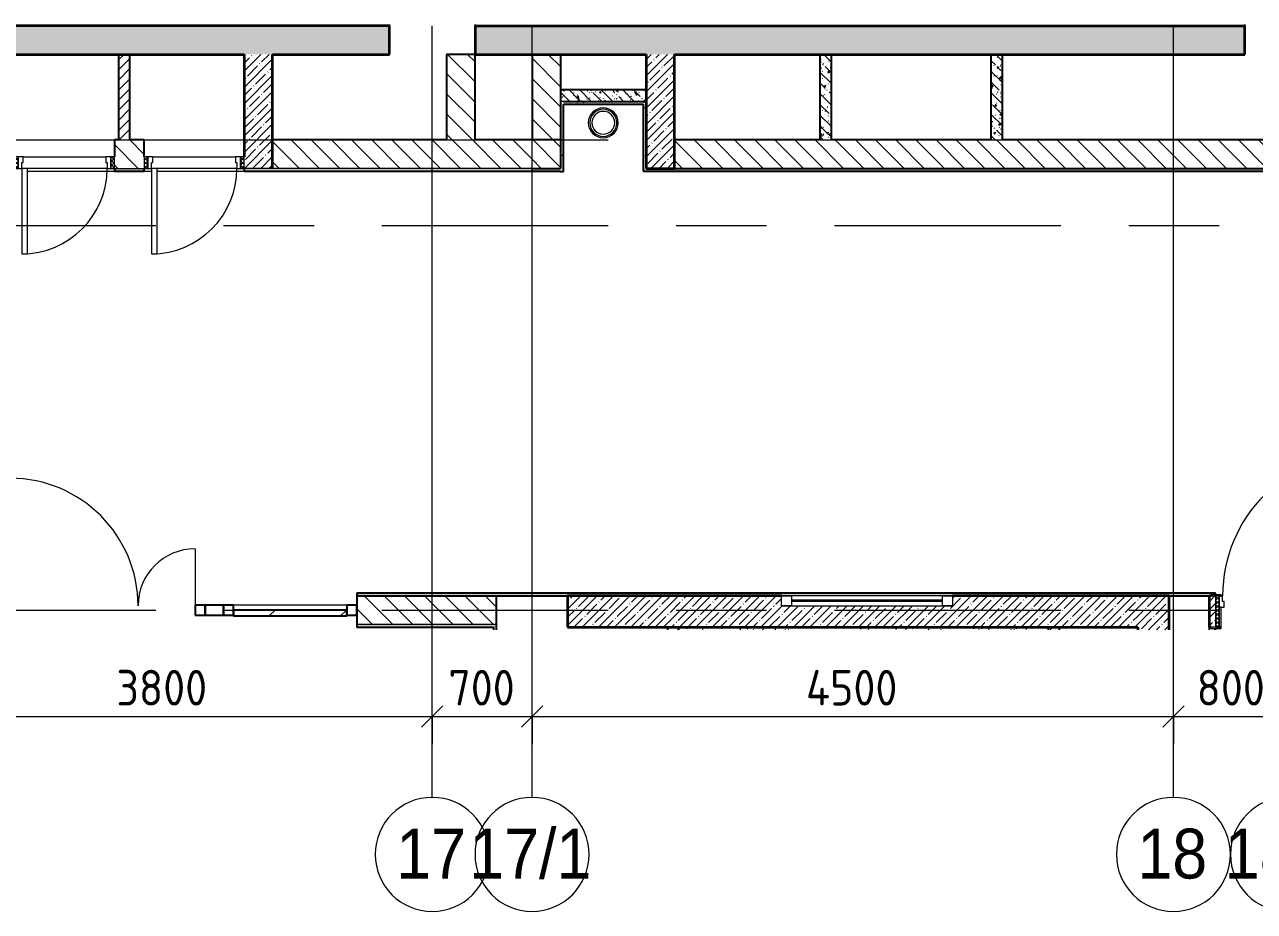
# Model space of a CAD drawing. Header units: millimetres. Extents: x 36646 to 169412, y -1987 to 12080.
# Drawn here: x 57600 to 66228, y 5686 to 11909 of the extents above; entities that cross this region are included whole.
import ezdxf

# ---------------------------------------------------------------- set-up
doc = ezdxf.new("R2010")
doc.units = ezdxf.units.MM
doc.linetypes.add('Осевая', pattern=[3175, 635, -476.25, 1587.5, -476.25])
for name, color, linetype, lineweight in [('A-ANNO-DIMS', 7, 'Continuous', 9), ('A-ANNO-DIMS-100', 7, 'Continuous', 9), ('A-DOOR', 7, 'Continuous', 9), ('A-DOOR-1', 7, 'Continuous', 13), ('A-DOOR-FRAM', 7, 'Continuous', 13), ('A-DOOR-FRAM-1', 7, 'Continuous', 9), ('A-GLAZ', 7, 'Continuous', 9), ('A-GLAZ-1', 7, 'Continuous', 13), ('A-GLAZ-CURT', 7, 'Continuous', 9), ('A-GLAZ-CURT-1', 7, 'Continuous', 25), ('A-GLAZ-CWMG', 7, 'Continuous', 9), ('A-GLAZ-CWMG-1', 7, 'Continuous', 25), ('A-WALL', 7, 'Continuous', 9), ('I-WALL', 7, 'Continuous', 9), ('P-SANR-FIXT', 7, 'Continuous', 9), ('Оси', 7, 'Continuous', 9), ('Оси-1', 7, 'Continuous', 20), ('Оси-2', 7, 'Осевая', 9)]:
    doc.layers.add(name, color=color, linetype=linetype, lineweight=lineweight)
for name, color, linetype, lineweight, true_color in [('A-WALL-1', 7, 'Continuous', 25, 0x3c3c3c), ('A-WALL-2', 7, 'Continuous', 35, 0x3c3c3c), ('A-WALL-FNSH-1', 7, 'Continuous', 13, 0x3c3c3c)]:
    doc.layers.add(name, color=color, linetype=linetype, lineweight=lineweight, true_color=true_color)
doc.styles.add('Arial', font='arial.ttf', dxfattribs={"width": 0.9, "height": 350})
doc.styles.add('ISOCPEUR', font='isocpeur.ttf', dxfattribs={"width": 0.9, "height": 250})
doc.dimstyles.new('ISO-2_5_0_9К_БОЛЬШОЙ', dxfattribs={"dimscale": 304.8, "dimtxt": 248.995294, "dimasz": 0.492126, "dimexe": 0.393701, "dimexo": 0.984252, "dimgap": 0, "dimtad": 1, "dimdec": 0, "dimrnd": 10, "dimzin": 0, "dimdsep": 46, "dimtxsty": 'ISOCPEUR', "dimblk1": 'OBLIQUE', "dimblk2": 'OBLIQUE', "dimsah": 1, "dimcen": 0.09, "dimdle": 0.393701, "dimazin": 0, "dimtfac": 1, "dimtdec": 4, "dimtix": 1, "dimtmove": 0, "dimatfit": 3, "dimfxl": 1, "dimtvp": 1, "dimtolj": 1, "dimtzin": 0, "dimarcsym": 2})
pattern_1 = [(45, (0, 0), (-57.02463, 57.02463), []), (45, (57.025, 0), (-57.02463, 57.02463), [100.806, -20.161, 3.353, -16.808])]
pattern_2 = [(135, (0, 0), (-70.71068, -70.71068), [])]
pattern_3 = [(45, (0, 0), (-35.35534, 35.35534), [])]
pattern_4 = [(135, (0, 0), (-75.43415, -75.43415), [106.68, -17.78, 3.556, -17.78]), (135, (0, 75.39), (-75.43415, -75.43415), []), (50, (0, 0), (127.52922, -11.15758), [13.335, -146.685]), (355, (0, 0), (-24.66966, 133.74002), [10.668, -117.348]), (100.451, (10.63, -0.93), (102.85973, 122.58178), [11.333, -124.663]), (46.184, (0, 35.56), (189.75516, -29.43036), [20.002, -220.027]), (96.636, (15.81, 33.1), (166.1822, 173.1996), [17, -186.995]), (351.184, (0, 35.56), (166.18393, 173.1976), [16.002, -176.022]), (21, (17.78, 26.67), (106.13027, -71.58603), [13.335, -146.685]), (326, (17.78, 26.67), (43.26188, 128.93175), [10.668, -117.348]), (71.451, (26.62, 20.7), (149.39198, 57.34505), [11.333, -124.663]), (37.5, (0, 0), (2.162228, 59.188357), [3.353, -112.573, 3.353, -115.773, -117.792]), (37.5, (0, 0), (2.162228, 59.188357), [-235.052, 3.353, -114.44]), (7.5, (0, 0), (46.77386, 70.12615), [3.353, -64.567, 3.353, -109.906, -44.894]), (7.5, (0, 0), (46.77386, 70.12615), [-181.178, 3.353, -41.542]), (327.5, (-39.65, 0), (94.91367, -4.010093), [3.353, -41.097, 3.353, -135.331, -184.023]), (327.5, (-39.65, 0), (94.91367, -4.010093), [-183.134, 3.353, -180.67]), (317.5, (-57.43, 0), (103.69057, 17.79882), [3.353, -54.432, 3.353, -88.748, -130.683]), (317.5, (-57.43, 0), (103.69057, 17.79882), [-149.885, 3.353, -127.33])]
pattern_5 = [(0, (0, 0), (121.92, 30.48), [10.058, -81.382, 10.058, -81.382, -487.68]), (0, (0, 0), (121.92, 30.48), [-182.88, 10.058, -172.822, 10.058, -81.382, -213.36]), (0, (0, 0), (121.92, 30.48), [-457.2, 10.058, -50.902, 10.058, -142.342]), (120, (45.72, 15.24), (-87.356454, 90.345817), [10.058, -81.382, 10.058, -81.382, -487.68]), (120, (45.72, 15.24), (-87.356454, 90.345817), [-182.88, 10.058, -172.822, 10.058, -81.382, -213.36]), (120, (45.72, 15.24), (-87.356454, 90.345817), [-457.2, 10.058, -50.902, 10.058, -142.342]), (240, (60.96, 76.2), (-34.563546, -120.825817), [10.058, -81.382, 10.058, -81.382, -487.68]), (240, (60.96, 76.2), (-34.563546, -120.825817), [-182.88, 10.058, -172.822, 10.058, -81.382, -213.36]), (240, (60.96, 76.2), (-34.563546, -120.825817), [-457.2, 10.058, -50.902, 10.058, -142.342])]

# ---------------------------------------------------------------- blocks, each defined once
blk = doc.blocks.new('110_Дверь_СКБ_1Ст_Внутренняя1 - Д-4_1 1100x2100h_ОО_туалет для мальч_ и дев_-32102845-План разверток пом_ 2_30_ Этаж 2')
at = {"layer": 'A-DOOR'}
h = blk.add_hatch(dxfattribs=at)
h.set_pattern_fill('FP_5', color=256, style=0, pattern_type=2)
h.set_pattern_definition([(135, (1751.41, 174.685), (-14.14214, -14.14214), []), (225, (1751.41, 174.685), (14.14214, -14.14214), [])])
h.paths.add_polyline_path([(562.5, -110), (562.5, 110), (537.5, 110), (537.5, -110)])
at = {"layer": 'A-DOOR-FRAM-1'}
h = blk.add_hatch(dxfattribs=at)
h.set_pattern_fill('FP_6', color=256, style=0, pattern_type=2)
h.set_pattern_definition([(45, (-371.384, 174.685), (-14.1421, 14.1421), []), (135, (-371.384, 174.685), (-14.1421, -14.1421), [])])
h.paths.add_polyline_path([(-512.5, -110), (-512.5, 110), (-537.5, 110), (-537.5, -110)])
at = {"layer": 'A-DOOR'}
blk.add_arc((512.5, 110), 1000, 90, 180, dxfattribs=at)
at = {"layer": 'A-DOOR-1'}
for p, q in [((512.5, 1110), (472.5, 1110)), ((472.5, 1110), (472.5, 110)), ((512.5, 110), (512.5, 1110)), ((472.5, 110), (512.5, 110))]:
    blk.add_line(p, q, dxfattribs=at)
at = {"layer": 'A-DOOR-FRAM'}
for p, q in [((-497.5, 118), (-567.5, 118)), ((-567.5, 118), (-567.5, 110)), ((-567.5, 110), (-497.5, 110)), ((-512.5, 110), (-537.5, 110)), ((-537.5, 110), (-537.5, -110)), ((-487.5, 110), (-512.5, 110)), ((-512.5, 110), (-512.5, 30)), ((-512.5, -110), (-512.5, 110)), ((-497.5, 110), (-512.5, 110)), ((-512.5, 110), (-512.5, 109)), ((-512.5, 109), (-497.5, 109)), ((-497.5, 110), (-497.5, 118)), ((-497.5, 109), (-497.5, 110)), ((-487.5, 70), (-487.5, 110)), ((512.5, 110), (512.5, 70)), ((537.5, 110), (512.5, 110)), ((592.5, 118), (522.5, 118)), ((522.5, 118), (522.5, 110)), ((537.5, 110), (522.5, 110)), ((522.5, 110), (522.5, 109)), ((522.5, 110), (592.5, 110)), ((522.5, 109), (537.5, 109)), ((537.5, 30), (537.5, 110)), ((562.5, 110), (537.5, 110)), ((537.5, 110), (537.5, -110)), ((537.5, 109), (537.5, 110)), ((562.5, -110), (562.5, 110)), ((592.5, 110), (592.5, 118)), ((-512.5, 30), (-477.5, 30)), ((-497.5, 30), (-512.5, 30)), ((-512.5, 30), (-512.5, -110)), ((-497.5, -110), (-497.5, 30)), ((-477.5, 70), (-487.5, 70)), ((-477.5, 30), (-477.5, 70)), ((512.5, 70), (502.5, 70)), ((502.5, 70), (502.5, 30)), ((502.5, 30), (537.5, 30)), ((537.5, 30), (522.5, 30)), ((522.5, 30), (522.5, -110)), ((537.5, -110), (537.5, 30)), ((-497.5, -110), (-567.5, -110)), ((-567.5, -110), (-567.5, -118)), ((-567.5, -118), (-497.5, -118)), ((-537.5, -110), (-512.5, -110)), ((-512.5, -110), (-497.5, -110)), ((-497.5, -118), (-497.5, -110)), ((522.5, -110), (537.5, -110)), ((592.5, -110), (522.5, -110)), ((522.5, -110), (522.5, -118)), ((522.5, -118), (592.5, -118)), ((537.5, -110), (562.5, -110)), ((592.5, -118), (592.5, -110))]:
    blk.add_line(p, q, dxfattribs=at)
blk = doc.blocks.new('110_Дверь_СКБ_1Ст - д-18 700x2100h_Технический шкаф ЭОМ и СС-23257539-План разверток пом_ 2_30_ Этаж 2')
at = {"layer": 'A-DOOR'}
h = blk.add_hatch(dxfattribs=at)
h.set_pattern_fill('FP_9', color=256, style=0, pattern_type=2)
h.set_pattern_definition([(135, (1951.41, 164.685), (-14.14214, -14.14214), []), (225, (1951.41, 164.685), (14.14214, -14.14214), [])])
h.paths.add_polyline_path([(362.5, 100), (337.5, 100), (337.5, 20), (362.5, 20)])
at = {"layer": 'A-DOOR-FRAM-1'}
h = blk.add_hatch(dxfattribs=at)
h.set_pattern_fill('FP_10', color=256, style=0, pattern_type=2)
h.set_pattern_definition([(45, (-171.384, 164.685), (-14.1421, 14.1421), []), (135, (-171.384, 164.685), (-14.1421, -14.1421), [])])
h.paths.add_polyline_path([(-312.5, 100), (-337.5, 100), (-337.5, 20), (-312.5, 20)])
at = {"layer": 'A-DOOR'}
blk.add_arc((312.5, 100), 600, 90, 180, dxfattribs=at)
at = {"layer": 'A-DOOR-1'}
for p, q in [((312.5, 700), (272.5, 700)), ((272.5, 700), (272.5, 100)), ((312.5, 100), (312.5, 700)), ((272.5, 100), (312.5, 100))]:
    blk.add_line(p, q, dxfattribs=at)
at = {"layer": 'A-DOOR-FRAM'}
for p, q in [((-312.5, 100), (-337.5, 100)), ((-337.5, 100), (-337.5, 20)), ((-287.5, 100), (-312.5, 100)), ((-312.5, 100), (-312.5, 20)), ((-312.5, 20), (-312.5, 100)), ((-287.5, 60), (-287.5, 100)), ((312.5, 100), (312.5, 60)), ((337.5, 100), (312.5, 100)), ((337.5, 20), (337.5, 100)), ((362.5, 100), (337.5, 100)), ((337.5, 100), (337.5, 20)), ((362.5, 20), (362.5, 100)), ((-337.5, 20), (-312.5, 20)), ((-312.5, 20), (-277.5, 20)), ((-277.5, 60), (-287.5, 60)), ((-277.5, 20), (-277.5, 60)), ((312.5, 60), (302.5, 60)), ((302.5, 60), (302.5, 20)), ((302.5, 20), (337.5, 20)), ((337.5, 20), (362.5, 20))]:
    blk.add_line(p, q, dxfattribs=at)
at = {"layer": 'A-DOOR-FRAM-1'}
for p, q in [((-287.5, 100), (272.5, 100)), ((302.5, 20), (-277.5, 20))]:
    blk.add_line(p, q, dxfattribs=at)
blk = doc.blocks.new('120_Окно_СКБ_1Ст - 120_Окно_СКБ_1Ст 400х1200 EI30-24228621-План разверток пом_ 2_30_ Этаж 2')
at = {"layer": 'A-GLAZ'}
for p, q in [((600, 110), (-600, 110)), ((-600, 40), (600, 40)), ((530, 80), (-530, 80)), ((530, 70), (-530, 70))]:
    blk.add_line(p, q, dxfattribs=at)
at = {"layer": 'A-GLAZ-1'}
for p, q in [((-600, 40), (-600, 110)), ((-600, 110), (-530, 110)), ((-530, 110), (-530, 40)), ((530, 40), (530, 110)), ((530, 110), (600, 110)), ((600, 110), (600, 40)), ((-530, 40), (-600, 40)), ((600, 40), (530, 40))]:
    blk.add_line(p, q, dxfattribs=at)
blk = doc.blocks.new('фонтанчик - Round_ Metal-30696552-План разверток пом_ 2_30_ Этаж 2')
at = {"layer": 'P-SANR-FIXT'}
for radius, start, end in [(105, 360, 180), (95, 0, 180), (105, 180, 360), (95, 180, 360), (80, 360, 180), (80, 180, 360)]:
    blk.add_arc((0, 0), radius, start, end, dxfattribs=at)
blk = doc.blocks.new('Прямоугольный импост - 50 x 70 мм-31700031-План разверток пом_ 2_30_ Этаж 2')
at = {"layer": 'A-GLAZ-CWMG-1'}
for p, q in [((-70, 35), (0, 35)), ((-70, -35), (-70, 35)), ((0, 35), (0, -35)), ((0, -35), (-70, -35))]:
    blk.add_line(p, q, dxfattribs=at)
blk = doc.blocks.new('Дверь_Витражная_остекление_ - ДВН_ДАО_Главный вход_1200 в свету-31742133-План разверток пом_ 2_30_ Этаж 2')
at = {"layer": 'A-DOOR'}
for p, q in [((-647.5, 925), (-647.5, 35)), ((647.5, 430), (647.5, 35))]:
    blk.add_line(p, q, dxfattribs=at)
for centre, radius, start, end in [((-647.5, 30), 895, 360, 90), ((647.5, 30), 400, 90, 180)]:
    blk.add_arc(centre, radius, start, end, dxfattribs=at)
blk = doc.blocks.new('Системная панель - Стемалит - 40мм-32257327-План разверток пом_ 2_30_ Этаж 2')
at = {"layer": 'A-GLAZ-CURT-1'}
for p, q in [((65, 35), (-65, 35)), ((-65, 35), (-65, -35)), ((65, -35), (65, 35)), ((-65, -35), (65, -35))]:
    blk.add_line(p, q, dxfattribs=at)
blk = doc.blocks.new('Прямоугольный импост - 50 x 70 мм-31687886-План разверток пом_ 2_30_ Этаж 2')
at = {"layer": 'A-GLAZ-CWMG-1'}
for p, q in [((-35, 35), (35, 35)), ((-35, -35), (-35, 35)), ((35, 35), (35, -35)), ((35, -35), (-35, -35))]:
    blk.add_line(p, q, dxfattribs=at)
blk = doc.blocks.new('Системная панель - Стекло - 40мм-V2-План разверток пом_ 2_30_ Этаж 2')
at = {"layer": 'A-GLAZ-CURT'}
h = blk.add_hatch(dxfattribs=at)
h.set_pattern_fill('FP_15', color=256, style=0, pattern_type=2)
h.set_pattern_definition([(45, (-59563.5, -7700), (-282.8427, 282.8427), [200, -600]), (45, (-59763.5, -7800), (-282.8427, 282.8427), [600, -200]), (45, (-59363.5, -7900), (-282.8427, 282.8427), [200, -600])])
h.paths.add_polyline_path([(397.5, -40), (397.5, 0), (-397.5, 0), (-397.5, -40), (-16.7, -40)])
at = {"layer": 'A-GLAZ-CURT-1'}
for p, q in [((397.5, 0), (-397.5, 0)), ((-397.5, 0), (-397.5, -40)), ((397.5, -40), (397.5, 0)), ((-397.5, -40), (397.5, -40))]:
    blk.add_line(p, q, dxfattribs=at)
blk = doc.blocks.new('Прямоугольный импост - 50 x 70 мм-31702100-План разверток пом_ 2_30_ Этаж 2')
at = {"layer": 'A-GLAZ-CWMG-1'}
for p, q in [((-35, 35), (35, 35)), ((-35, -35), (-35, 35)), ((35, 35), (35, -35)), ((35, -35), (-35, -35))]:
    blk.add_line(p, q, dxfattribs=at)
blk = doc.blocks.new('Прямоугольный импост - 50 x 70 мм-31720914-План разверток пом_ 2_30_ Этаж 2')
at = {"layer": 'A-GLAZ-CWMG'}
blk.add_line((41991, 7835), (41196, 7835), dxfattribs=at)
blk = doc.blocks.new('Ось сетки - D8-29747960-План разверток пом_ 2_30_ Этаж 2')
at = {"layer": 'Оси-1'}
for start, end in [(360, 180), (180, 360)]:
    blk.add_arc((0, 0), 4, start, end, dxfattribs=at)
blk = doc.blocks.new('DIMBLOCK10-План разверток пом_ 2_30_ Этаж 2')
at = {"layer": 'A-ANNO-DIMS-100'}
for p, q in [((56660, 6859.8), (56660, 7173.8)), ((60460, 6859.8), (60460, 7173.8)), ((56660, 7053.8), (60460, 7053.8)), ((56660, 7053.8), (56660, 6859.8)), ((60460, 7053.8), (60460, 6859.8))]:
    blk.add_line(p, q, dxfattribs=at)
at = {"layer": 'A-ANNO-DIMS-100', "lineweight": 20}
for p, q in [((56660, 7053.8), (56735, 7128.8)), ((60460, 7053.8), (60535, 7128.8)), ((56660, 7053.8), (56585, 6978.8)), ((60460, 7053.8), (60385, 6978.8))]:
    blk.add_line(p, q, dxfattribs=at)
at = {"layer": 'A-ANNO-DIMS-100', "color": 0, "insert": (58244, 7380.4), "char_height": 250, "width": 758.478, "attachment_point": 1, "line_spacing_factor": 1.149209, "style": 'ISOCPEUR'}
blk.add_mtext('3800', dxfattribs=at)
blk = doc.blocks.new('_Oblique')
at = {"color": 0, "linetype": 'ByBlock', "lineweight": -2}
blk.add_line((-0.5, -0.5), (0.5, 0.5), dxfattribs=at)
blk = doc.blocks.new('DIMBLOCK11-План разверток пом_ 2_30_ Этаж 2')
at = {"layer": 'A-ANNO-DIMS-100'}
for p, q in [((60460, 6859.8), (60460, 7173.8)), ((61160, 6859.8), (61160, 7173.8)), ((60460, 7053.8), (61160, 7053.8)), ((60460, 7053.8), (60460, 6859.8)), ((61160, 7053.8), (61160, 6859.8))]:
    blk.add_line(p, q, dxfattribs=at)
at = {"layer": 'A-ANNO-DIMS-100', "lineweight": 20}
for p, q in [((60460, 7053.8), (60535, 7128.8)), ((61160, 7053.8), (61235, 7128.8)), ((60460, 7053.8), (60385, 6978.8)), ((61160, 7053.8), (61085, 6978.8))]:
    blk.add_line(p, q, dxfattribs=at)
at = {"layer": 'A-ANNO-DIMS-100', "color": 0, "insert": (60573, 7380.4), "char_height": 250, "width": 568.858, "attachment_point": 1, "line_spacing_factor": 1.149209, "style": 'ISOCPEUR'}
blk.add_mtext('700', dxfattribs=at)
blk = doc.blocks.new('DIMBLOCK12-План разверток пом_ 2_30_ Этаж 2')
at = {"layer": 'A-ANNO-DIMS-100'}
for p, q in [((61160, 6859.8), (61160, 7173.8)), ((65660, 6859.8), (65660, 7173.8)), ((61160, 7053.8), (65660, 7053.8)), ((61160, 7053.8), (61160, 6859.8)), ((65660, 7053.8), (65660, 6859.8))]:
    blk.add_line(p, q, dxfattribs=at)
at = {"layer": 'A-ANNO-DIMS-100', "lineweight": 20}
for p, q in [((61160, 7053.8), (61235, 7128.8)), ((65660, 7053.8), (65735, 7128.8)), ((61160, 7053.8), (61085, 6978.8)), ((65660, 7053.8), (65585, 6978.8))]:
    blk.add_line(p, q, dxfattribs=at)
at = {"layer": 'A-ANNO-DIMS-100', "color": 0, "insert": (63082, 7380.4), "char_height": 250, "width": 787.208, "attachment_point": 1, "line_spacing_factor": 1.149209, "style": 'ISOCPEUR'}
blk.add_mtext('4500', dxfattribs=at)
blk = doc.blocks.new('DIMBLOCK13-План разверток пом_ 2_30_ Этаж 2')
at = {"layer": 'A-ANNO-DIMS-100'}
for p, q in [((65660, 6859.8), (65660, 7173.8)), ((66460, 6859.8), (66460, 7173.8)), ((65660, 7053.8), (66460, 7053.8)), ((65660, 7053.8), (65660, 6859.8)), ((66460, 7053.8), (66460, 6859.8))]:
    blk.add_line(p, q, dxfattribs=at)
at = {"layer": 'A-ANNO-DIMS-100', "lineweight": 20}
for p, q in [((65660, 7053.8), (65735, 7128.8)), ((66460, 7053.8), (66535, 7128.8)), ((65660, 7053.8), (65585, 6978.8)), ((66460, 7053.8), (66385, 6978.8))]:
    blk.add_line(p, q, dxfattribs=at)
at = {"layer": 'A-ANNO-DIMS-100', "color": 0, "insert": (65823, 7380.4), "char_height": 250, "width": 568.858, "attachment_point": 1, "line_spacing_factor": 1.149209, "style": 'ISOCPEUR'}
blk.add_mtext('800', dxfattribs=at)

msp = doc.modelspace()

# ---------------------------------------------------------------- hatches: boundary and pattern name
at = {"layer": 'I-WALL'}
h = msp.add_hatch(dxfattribs=at)
h.set_pattern_fill('FP_11', color=256, style=0, pattern_type=2)
h.set_pattern_definition(pattern_5)
h.paths.add_polyline_path([(60160, 11899.9998), (60160, 11908.7619), (54780, 11908.7619), (54780, 11899.9998), (59446.7906, 11899.9998)])
h = msp.add_hatch(dxfattribs=at)
h.set_pattern_fill('FP_11', color=256, style=0, pattern_type=2)
h.set_pattern_definition(pattern_5)
h.paths.add_polyline_path([(60780, 11899.9998), (60780, 11908.7619), (60760, 11908.7619), (60760, 11899.9998)])
h = msp.add_hatch(dxfattribs=at)
h.set_pattern_fill('FP_11', color=256, style=0, pattern_type=2)
h.set_pattern_definition(pattern_5)
h.paths.add_polyline_path([(66160, 11899.9998), (66160, 11908.7619), (60780, 11908.7619), (60780, 11899.9998), (64099.7086, 11899.9998)])
h = msp.add_hatch(dxfattribs=at)
h.set_pattern_fill('FP_3', color=256, style=0, pattern_type=2)
h.set_pattern_definition(pattern_1)
h.paths.add_polyline_path([(66160, 11699.9998), (66160, 11899.9998), (60760, 11899.9998), (60760, 11699.9998), (64460, 11699.9998)])
h.paths.add_polyline_path([(58339.2398, 11699.9998), (60160, 11699.9998), (60160, 11899.9998), (54760, 11899.9998), (54760, 11699.9998), (58283.561, 11699.9998)])
h = msp.add_hatch(dxfattribs=at)
h.set_pattern_fill('FP_1', color=256, style=0, pattern_type=2)
h.set_pattern_definition(pattern_3)
h.paths.add_polyline_path([(58339.2398, 11100), (58339.2398, 11699.9998), (58259.2398, 11699.9998), (58259.2398, 11100), (58283.561, 11100)])
h = msp.add_hatch(dxfattribs=at)
h.set_pattern_fill('FP_3', color=256, style=0, pattern_type=2)
h.set_pattern_definition(pattern_1)
h.paths.add_polyline_path([(59340, 10900), (59340, 11699.9998), (59140, 11699.9998), (59140, 10900)])
h = msp.add_hatch(dxfattribs=at)
h.set_pattern_fill('FP_2', color=256, style=0, pattern_type=2)
h.set_pattern_definition(pattern_2)
h.paths.add_polyline_path([(60560, 11100), (60760, 11100), (60760, 11699.9998), (60560, 11699.9998)])
h = msp.add_hatch(dxfattribs=at)
h.set_pattern_fill('FP_2', color=256, style=0, pattern_type=2)
h.set_pattern_definition(pattern_2)
h.paths.add_polyline_path([(61360, 11100), (61360, 11699.9998), (61160, 11699.9998), (61160, 11100), (61191.6348, 11100)])
h = msp.add_hatch(dxfattribs=at)
h.set_pattern_fill('FP_2', color=256, style=0, pattern_type=2)
h.set_pattern_definition(pattern_2)
h.paths.add_polyline_path([(61191.6348, 10900), (61360, 10900), (61360, 11699.9998), (61160, 11699.9998), (61160, 10900)])
h = msp.add_hatch(dxfattribs=at)
h.set_pattern_fill('FP_3', color=256, style=0, pattern_type=2)
h.set_pattern_definition(pattern_1)
h.paths.add_polyline_path([(62160, 10900), (62160, 11699.9998), (61960, 11699.9998), (61960, 10900)])
h = msp.add_hatch(dxfattribs=at)
h.set_pattern_fill('FP_4', color=256, style=0, pattern_type=2)
h.set_pattern_definition(pattern_4)
h.paths.add_polyline_path([(63260, 11100), (63260, 11699.9998), (63180, 11699.9998), (63180, 11100)])
h = msp.add_hatch(dxfattribs=at)
h.set_pattern_fill('FP_4', color=256, style=0, pattern_type=2)
h.set_pattern_definition(pattern_4)
h.paths.add_polyline_path([(64460, 11100), (64460, 11699.9998), (64380, 11699.9998), (64380, 11100)])
h = msp.add_hatch(dxfattribs=at)
h.set_pattern_fill('FP_4', color=256, style=0, pattern_type=2)
h.set_pattern_definition(pattern_4)
h.paths.add_polyline_path([(61360, 11369.9998), (61960, 11369.9998), (61960, 11449.9998), (61360, 11449.9998), (61360, 11377.8647)])
h = msp.add_hatch(dxfattribs=at)
h.set_pattern_fill('FP_11', color=256, style=0, pattern_type=2)
h.set_pattern_definition(pattern_5)
h.paths.add_polyline_path([(61380, 10879), (61380, 11369.9998), (61360, 11369.9998), (61360, 10879)])
h = msp.add_hatch(dxfattribs=at)
h.set_pattern_fill('FP_11', color=256, style=0, pattern_type=2)
h.set_pattern_definition(pattern_5)
h.paths.add_polyline_path([(61940, 11349.9998), (61960, 11349.9998), (61960, 11369.9998), (61380, 11369.9998), (61380, 11349.9998), (61939, 11349.9998)])
h = msp.add_hatch(dxfattribs=at)
h.set_pattern_fill('FP_11', color=256, style=0, pattern_type=2)
h.set_pattern_definition(pattern_5)
h.paths.add_polyline_path([(61960, 10900), (61960, 11349.9998), (61940, 11349.9998), (61940, 10900)])
h = msp.add_hatch(dxfattribs=at)
h.set_pattern_fill('FP_2', color=256, style=0, pattern_type=2)
h.set_pattern_definition(pattern_2)
h.paths.add_polyline_path([(61160, 10900), (61160, 11100), (59340, 11100), (59340, 10900), (60610.0201, 10900)])
h.paths.add_polyline_path([(58283.561, 10900), (58440, 10900), (58440, 11100), (58230, 11100), (58230, 10900)])
h.paths.add_polyline_path([(57530, 10900), (57530, 11100), (57310, 11100), (57310, 10900)])
h.paths.add_polyline_path([(56400, 10900), (56610, 10900), (56610, 11100), (56400, 11100), (56400, 10980)])
h.paths.add_polyline_path([(54793.8725, 10900), (55500, 10900), (55500, 11100), (51909.9999, 11100), (51909.9999, 10900), (52467.4135, 10900)])
h.paths.add_polyline_path([(51709.9999, 10900), (51709.9999, 11100), (47260.7131, 11100), (47260.7131, 10900), (50140.9545, 10900)])
h = msp.add_hatch(dxfattribs=at)
h.set_pattern_fill('FP_2', color=256, style=0, pattern_type=2)
h.set_pattern_definition(pattern_2)
h.paths.add_polyline_path([(66426.1676, 10900), (66560, 10900), (66560, 11100), (62160, 11100), (62160, 10900), (64099.7086, 10900)])
h = msp.add_hatch(dxfattribs=at)
h.set_pattern_fill('FP_11', color=256, style=0, pattern_type=2)
h.set_pattern_definition(pattern_5)
h.paths.add_polyline_path([(61360, 10880), (61360, 10900), (59140, 10900), (59140, 10880), (61191.6348, 10880)])
h.paths.add_polyline_path([(58440, 10880), (58440, 10900), (58230, 10900), (58230, 10880), (58283.561, 10880)])
h.paths.add_polyline_path([(57530, 10880), (57530, 10900), (57310, 10900), (57310, 10880)])
h.paths.add_polyline_path([(56400, 10880), (56610, 10880), (56610, 10900), (56400, 10900)])
h.paths.add_polyline_path([(55700, 10880), (55700, 10900), (47240.7131, 10900), (47240.7131, 10880), (54793.8725, 10880)])
h = msp.add_hatch(dxfattribs=at)
h.set_pattern_fill('FP_11', color=256, style=0, pattern_type=2)
h.set_pattern_definition(pattern_5)
h.paths.add_polyline_path([(66760, 10880), (66760, 10900), (61940, 10900), (61940, 10880), (66426.1676, 10880)])
h = msp.add_hatch(dxfattribs=at)
h.set_pattern_fill('FP_11', color=256, style=0, pattern_type=2)
h.set_pattern_definition(pattern_5)
h.paths.add_polyline_path([(73760, 7900), (74750, 7900), (74750, 7920), (73705, 7920), (73705, 7908), (73760, 7908), (73760, 7901.0742)])
h.paths.add_polyline_path([(71765, 7900), (72250, 7900), (72250, 7908), (72305, 7908), (72305, 7920), (71735, 7920), (71735, 7908), (71765, 7908), (71765, 7901.7391)])
h.paths.add_polyline_path([(70605, 7900), (70605, 7908), (70635, 7908), (70635, 7920), (69360.4805, 7920), (69360.4805, 7908), (69390.4805, 7908), (69390.4805, 7900)])
h.paths.add_polyline_path([(68230.4805, 7900), (68230.4805, 7908), (68260.4805, 7908), (68260.4805, 7920), (67055, 7920), (67055, 7908), (67085, 7908), (67085, 7900)])
h.paths.add_polyline_path([(65925, 7900), (65925, 7908), (65955, 7908), (65955, 7920), (59931, 7920), (59931, 7900), (64110, 7900)])
h.paths.add_polyline_path([(57120.3315, 7900), (57431, 7900), (57431, 7920), (50930, 7920), (50930, 7900), (55110, 7900)])
h.paths.add_polyline_path([(48430, 7900), (48430, 7920), (42060.9999, 7920), (42060.9999, 7900), (47814.4954, 7900)])
h.paths.add_polyline_path([(39560.9999, 7900), (39560.9999, 7920), (38739.9999, 7920), (38739.9999, 7900), (39090.2741, 7900)])
h = msp.add_hatch(dxfattribs=at)
h.set_pattern_fill('FP_2', color=256, style=0, pattern_type=2)
h.set_pattern_definition(pattern_2)
h.paths.add_polyline_path([(60910, 7700), (60910, 7900), (59931, 7900), (59931, 7700)])
h.paths.add_polyline_path([(57431, 7700), (57431, 7900), (56910, 7900), (56910, 7700), (57120.3315, 7700)])
h = msp.add_hatch(dxfattribs=at)
h.set_pattern_fill('FP_3', color=256, style=0, pattern_type=2)
h.set_pattern_definition(pattern_1)
h.paths.add_polyline_path([(64860, 7680), (65410, 7680), (65410, 7900), (64110, 7900), (64110, 7830), (62910, 7830), (62910, 7900), (61410, 7900), (61410, 7680), (64780, 7680)])
h = msp.add_hatch(dxfattribs=at)
h.set_pattern_fill('FP_3', color=256, style=0, pattern_type=2)
h.set_pattern_definition(pattern_1)
h.paths.add_polyline_path([(65410, 7661.5843), (65630, 7661.5843), (65630, 7900), (65410, 7900), (65410, 7680)])
h = msp.add_hatch(dxfattribs=at)
h.set_pattern_fill('FP_3', color=256, style=0, pattern_type=2)
h.set_pattern_definition(pattern_1)
h.paths.add_polyline_path([(71765, 7680), (71860, 7680), (71860, 7900), (71735, 7900), (71735, 7680)])
h.paths.add_polyline_path([(69940, 7680), (70635, 7680), (70635, 7900), (69360.4805, 7900), (69360.4805, 7680), (69920, 7680)])
h.paths.add_polyline_path([(68260.4805, 7680), (68260.4805, 7900), (67055, 7900), (67055, 7680), (68230.4805, 7680)])
h.paths.add_polyline_path([(65955, 7680), (65955, 7900), (65910, 7900), (65910, 7680), (65925, 7680)])
h = msp.add_hatch(dxfattribs=at)
h.set_pattern_fill('FP_11', color=256, style=0, pattern_type=2)
h.set_pattern_definition(pattern_5)
h.paths.add_polyline_path([(60890, 7680), (60910, 7680), (60910, 7700), (59931, 7700), (59931, 7680), (60889, 7680)])
h.paths.add_polyline_path([(56910, 7680), (57431, 7680), (57431, 7700), (56910, 7700)])
h = msp.add_hatch(dxfattribs=at)
h.set_pattern_fill('FP_11', color=256, style=0, pattern_type=2)
h.set_pattern_definition(pattern_5)
h.paths.add_polyline_path([(60910, 7661.5843), (60910, 7680), (60890, 7680), (60890, 7661.5843)])
h = msp.add_hatch(dxfattribs=at)
h.set_pattern_fill('FP_1', color=256, style=0, pattern_type=2)
h.set_pattern_definition(pattern_3)
h.paths.add_polyline_path([(62190, 7661.5843), (62190, 7680), (62110, 7680), (62110, 7661.5843), (62183.6627, 7661.5843)])
h = msp.add_hatch(dxfattribs=at)
h.set_pattern_fill('FP_11', color=256, style=0, pattern_type=2)
h.set_pattern_definition(pattern_5)
h.paths.add_polyline_path([(64760, 7661.5843), (64760, 7680), (62190, 7680), (62190, 7661.5843), (64759.0792, 7661.5843)])
h = msp.add_hatch(dxfattribs=at)
h.set_pattern_fill('FP_11', color=256, style=0, pattern_type=2)
h.set_pattern_definition(pattern_5)
h.paths.add_polyline_path([(64761.5843, 7661.5843), (64780, 7661.5843), (64780, 7680), (64760, 7680), (64760, 7661.5843)])
h = msp.add_hatch(dxfattribs=at)
h.set_pattern_fill('FP_1', color=256, style=0, pattern_type=2)
h.set_pattern_definition(pattern_3)
h.paths.add_polyline_path([(64860, 7661.5843), (64860, 7680), (64780, 7680), (64780, 7661.5843)])
h = msp.add_hatch(dxfattribs=at)
h.set_pattern_fill('FP_11', color=256, style=0, pattern_type=2)
h.set_pattern_definition(pattern_5)
h.paths.add_polyline_path([(65925, 7661.5843), (65955, 7661.5843), (65955, 7672), (65925, 7672), (65925, 7680), (65910, 7680), (65910, 7661.5843)])
h.paths.add_polyline_path([(67059.6039, 7661.5843), (67080, 7661.5843), (67080, 7672), (67055, 7672), (67055, 7661.5843)])

# ---------------------------------------------------------------- linework, layer by layer
at = {"layer": 'A-WALL'}
for p, q in [((61380, 11369.9998), (61360, 11369.9998)), ((58259.2398, 11100), (58339.2398, 11100)), ((63180, 11100), (63260, 11100)), ((64380, 11100), (64460, 11100)), ((58230, 10900), (58440, 10900)), ((61160, 10900), (59140, 10900)), ((62760, 7920), (62760, 7921)), ((62810, 7921), (62810, 7920)), ((65280, 7920), (65280, 7921)), ((60910, 7700), (59931, 7700)), ((60889, 7679), (60889, 7680)), ((62190, 7680), (62190, 7661.5843))]:
    msp.add_line(p, q, dxfattribs=at)
at = {"layer": 'A-WALL-1'}
for p, q in [((60160, 11899.9998), (60160, 11908.7619)), ((60760, 11908.7619), (60760, 11899.9998)), ((66160, 11899.9998), (66160, 11908.7619)), ((58259.2398, 11699.9998), (58259.2398, 11100)), ((58339.2398, 11100), (58339.2398, 11699.9998)), ((60760, 11699.9998), (60560, 11699.9998)), ((60560, 11699.9998), (60560, 11100)), ((60760, 11100), (60760, 11699.9998)), ((61160, 11699.9998), (61160, 11100)), ((61360, 11699.9998), (61360, 10900)), ((63180, 11699.9998), (63180, 11100)), ((63260, 11100), (63260, 11699.9998)), ((64380, 11699.9998), (64380, 11100)), ((64460, 11100), (64460, 11699.9998)), ((61960, 11449.9998), (61360, 11449.9998)), ((61380, 11369.9998), (61960, 11369.9998)), ((61380, 11349.9998), (61940, 11349.9998)), ((61380, 10879), (61380, 11349.9998)), ((61940, 11349.9998), (61940, 10880)), ((58259.2398, 11100), (58230, 11100)), ((58230, 11100), (58230, 10980)), ((58440, 11100), (58339.2398, 11100)), ((58440, 10980), (58440, 11100)), ((60560, 11100), (59340, 11100)), ((61360, 11100), (60760, 11100)), ((63180, 11100), (62160, 11100)), ((64380, 11100), (63260, 11100)), ((66560, 11100), (64460, 11100)), ((58230, 10900), (58230, 10880)), ((58230, 10880), (58440, 10880)), ((58440, 10880), (58440, 10900)), ((59140, 10900), (59140, 10880)), ((59140, 10880), (61360, 10880)), ((61160, 10900), (61360, 10900)), ((61360, 10879), (61360, 10880)), ((61360, 10879), (61380, 10879)), ((61940, 10880), (66780, 10880)), ((62160, 10900), (66560, 10900)), ((59931, 7920), (59931, 7680)), ((65955, 7920), (59931, 7920)), ((59931, 7900), (61410, 7900)), ((60910, 7700), (60910, 7900)), ((65630, 7900), (65910, 7900)), ((65955, 7908), (65955, 7920)), ((59931, 7680), (60890, 7680)), ((60890, 7680), (60890, 7661.5843)), ((60910, 7661.5843), (60910, 7700)), ((62110, 7680), (62110, 7661.5843)), ((64780, 7680), (64780, 7661.5843)), ((64860, 7661.5843), (64860, 7680)), ((65910, 7680), (65910, 7661.5843)), ((65955, 7661.5843), (65955, 7672))]:
    msp.add_line(p, q, dxfattribs=at)
at = {"layer": 'A-WALL-2'}
for p, q in [((60160, 11899.9998), (54760, 11899.9998)), ((60160, 11699.9998), (60160, 11899.9998)), ((60760, 11899.9998), (60760, 11699.9998)), ((60760, 11899.9998), (66160, 11899.9998)), ((66160, 11699.9998), (66160, 11899.9998)), ((55700, 11699.9998), (59140, 11699.9998)), ((59140, 11699.9998), (59140, 10980)), ((59340, 10900), (59340, 11699.9998)), ((59340, 11699.9998), (60160, 11699.9998)), ((60760, 11699.9998), (61960, 11699.9998)), ((61960, 11699.9998), (61960, 10900)), ((62160, 10900), (62160, 11699.9998)), ((62160, 11699.9998), (66160, 11699.9998)), ((61960, 10900), (62160, 10900)), ((62910, 7900), (61410, 7900)), ((61410, 7900), (61410, 7680)), ((65630, 7900), (64110, 7900)), ((65630, 7661.5843), (65630, 7900)), ((65925, 7900), (65910, 7900)), ((65910, 7900), (65910, 7680)), ((61410, 7680), (65410, 7680)), ((65410, 7680), (65410, 7661.5843)), ((65910, 7680), (65925, 7680))]:
    msp.add_line(p, q, dxfattribs=at)
at = {"layer": 'A-WALL-FNSH-1'}
for p, q in [((61381, 11348.9998), (61939, 11348.9998)), ((61381, 10879), (61381, 11348.9998)), ((61939, 11348.9998), (61939, 10879)), ((58230, 10880), (58230, 10879)), ((58230, 10879), (58440, 10879)), ((58440, 10879), (58440, 10880)), ((59140, 10880), (59140, 10879)), ((59140, 10879), (61360, 10879)), ((61380, 10879), (61381, 10879)), ((61939, 10879), (66296, 10879)), ((65955, 7921), (59931, 7921)), ((59931, 7921), (59931, 7920)), ((65955, 7920), (65955, 7921)), ((59931, 7680), (59931, 7679)), ((59931, 7679), (60889, 7679)), ((60889, 7679), (60889, 7661.5843))]:
    msp.add_line(p, q, dxfattribs=at)
at = {"layer": 'I-WALL'}
for p, q in [((57530, 11100), (58230, 11100)), ((58440, 11100), (59140, 11100)), ((57620, 10880), (58230, 10880)), ((58230, 10879), (57620, 10879)), ((58440, 10880), (58490, 10880)), ((58490, 10879), (58440, 10879)), ((58530, 10880), (59140, 10880)), ((59140, 10879), (58530, 10879))]:
    msp.add_line(p, q, dxfattribs=at)
at = {"layer": 'Оси'}
for p, q in [((60460, 9399.9998), (60460, 11899.9998)), ((61160, 9399.9998), (61160, 11899.9998)), ((65660, 9399.9998), (65660, 11899.9998)), ((60460, 6485.6965), (60460, 8985.6965)), ((61160, 6485.6965), (61160, 8985.6965)), ((65660, 6485.6965), (65660, 8985.6965))]:
    msp.add_line(p, q, dxfattribs=at)
at = {"layer": 'Оси-2'}
for p, q in [((39946.1423, 11100), (73221, 11100)), ((39946.1423, 10500), (73221, 10500)), ((60460, 8985.6965), (60460, 9399.9998)), ((61160, 8985.6965), (61160, 9399.9998)), ((65660, 8985.6965), (65660, 9399.9998)), ((39946.1423, 7800), (73221, 7800))]:
    msp.add_line(p, q, dxfattribs=at)

# ---------------------------------------------------------------- block references
at = {"layer": 'A-DOOR', "rotation": 180}
for p in [(57892.5, 11000), (58802.5, 11000)]:
    msp.add_blockref('110_Дверь_СКБ_1Ст - д-18 700x2100h_Технический шкаф ЭОМ и СС-23257539-План разверток пом_ 2_30_ Этаж 2', p, dxfattribs=at)
at = {"layer": 'A-DOOR'}
for name, p in [('110_Дверь_СКБ_1Ст_Внутренняя1 - Д-4_1 1100x2100h_ОО_туалет для мальч_ и дев_-32102845-План разверток пом_ 2_30_ Этаж 2', (66492.5, 7790)), ('Дверь_Витражная_остекление_ - ДВН_ДАО_Главный вход_1200 в свету-31742133-План разверток пом_ 2_30_ Этаж 2', (58148.5, 7800))]:
    msp.add_blockref(name, p, dxfattribs=at)
at = {"layer": 'A-GLAZ'}
msp.add_blockref('120_Окно_СКБ_1Ст - 120_Окно_СКБ_1Ст 400х1200 EI30-24228621-План разверток пом_ 2_30_ Этаж 2', (63510, 7790), dxfattribs=at)
at = {"layer": 'A-GLAZ-CURT'}
for name, p in [('Системная панель - Стемалит - 40мм-32257327-План разверток пом_ 2_30_ Этаж 2', (58931, 7800)), ('Системная панель - Стекло - 40мм-V2-План разверток пом_ 2_30_ Этаж 2', (59463.5, 7800))]:
    msp.add_blockref(name, p, dxfattribs=at)
at = {"layer": 'A-GLAZ-CWMG', "extrusion": (0, 0, -1), "rotation": 180}
for name, p in [('Прямоугольный импост - 50 x 70 мм-31687886-План разверток пом_ 2_30_ Этаж 2', (-58831, 7800)), ('Прямоугольный импост - 50 x 70 мм-31702100-План разверток пом_ 2_30_ Этаж 2', (-59031, 7800)), ('Прямоугольный импост - 50 x 70 мм-31700031-План разверток пом_ 2_30_ Этаж 2', (-59931, 7800))]:
    msp.add_blockref(name, p, dxfattribs=at)
at = {"layer": 'A-GLAZ-CWMG'}
msp.add_blockref('Прямоугольный импост - 50 x 70 мм-31720914-План разверток пом_ 2_30_ Этаж 2', (17870.0001, 0), dxfattribs=at)
at = {"layer": 'P-SANR-FIXT'}
msp.add_blockref('фонтанчик - Round_ Metal-30696552-План разверток пом_ 2_30_ Этаж 2', (61660, 11219.5), dxfattribs=at)
at = {"layer": 'Оси-1', "xscale": 99.99999999999993, "yscale": 99.99999999999993, "zscale": 99.99999999999993}
for p in [(60460, 6085.6965), (61160, 6085.6965), (65660, 6085.6965), (66460, 6085.6965)]:
    msp.add_blockref('Ось сетки - D8-29747960-План разверток пом_ 2_30_ Этаж 2', p, dxfattribs=at)

# ---------------------------------------------------------------- texts
at = {"layer": 'Оси', "char_height": 350, "attachment_point": 1, "style": 'Arial'}
for s, insert, width in [('17', (60207.384, 6266.3431), 606.07575), ('17/1', (60719.734, 6266.3431), 1060.632562), ('18', (65407.384, 6266.3431), 606.07575), ('18/1', (66019.734, 6266.3431), 1060.632562)]:
    msp.add_mtext(s, dxfattribs=dict(at, insert=insert, width=width))

# ---------------------------------------------------------------- dimensions: what is measured, and where the dimension line sits
at = {"layer": 'A-ANNO-DIMS'}
for base, p1, p2, override, picture, middle in [((60460, 7053.756), (56660, 7159.822), (60460, 7159.822), {"dimpost": '<>', "dimfxl": 3800}, 'DIMBLOCK10-План разверток пом_ 2_30_ Этаж 2', (58560, 7178.756)), ((61160, 7053.756), (60460, 7159.822), (61160, 7159.822), {"dimpost": '<>', "dimfxl": 700}, 'DIMBLOCK11-План разверток пом_ 2_30_ Этаж 2', (60810, 7178.756)), ((65660, 7053.756), (61160, 7159.822), (65660, 7159.822), {"dimpost": '<>', "dimfxl": 4500}, 'DIMBLOCK12-План разверток пом_ 2_30_ Этаж 2', (63410, 7178.756)), ((66460, 7053.756), (65660, 7159.822), (66460, 7159.822), {"dimpost": '<>', "dimfxl": 800}, 'DIMBLOCK13-План разверток пом_ 2_30_ Этаж 2', (66060, 7178.756))]:
    dim = msp.add_linear_dim(base=base, p1=p1, p2=p2, dimstyle='ISO-2_5_0_9К_БОЛЬШОЙ', override=override, dxfattribs=at)
    dim.commit()
    dim.dimension.update_dxf_attribs({"geometry": picture, "text_midpoint": middle})

doc.saveas('drawing.dxf')
